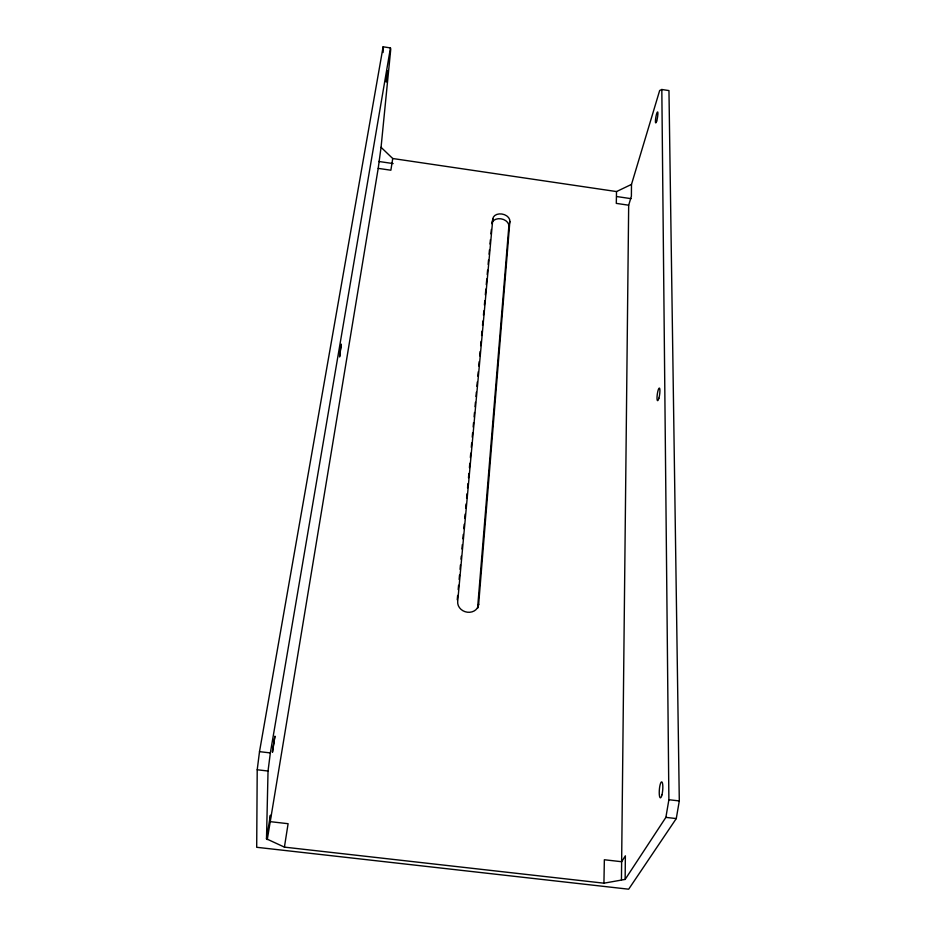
<?xml version="1.0" encoding="UTF-8"?>
<svg xmlns="http://www.w3.org/2000/svg" width="936" height="936" viewBox="0 0 936 936"><rect width="100%" height="100%" fill="white"/><g stroke="black" fill="none" stroke-linecap="round" stroke-linejoin="round"><path stroke-width="1.4" d="M267.275 839.58L378.202 168.363L381.057 147.303L390.733 49.327L390.452 47.923L383.116 46.8L259.506 751.655L257.213 769.766L256.698 847.291L628.664 889.2L676.272 818.579L679.302 800.935L668.959 90.581L661.822 89.493L659.669 90.499L631.496 184.404L631.39 196.244L628.676 205.206L621.445 879.641M603.931 883.186L625.143 879.419L625.365 855.82L621.633 861.717L604.352 859.751L603.931 883.186L284.415 847.127L266.503 838.843L268.035 771.03L270.352 752.918L390.452 47.923M631.496 184.404L616.52 191.564L616.298 203.381L628.676 205.206M478.659 604.188L509.863 221.399A8.623 6.166 11.8 0 0 501.871 214.005A8.623 6.166 11.8 0 0 492.816 218.919L491.88 223.716A8.588 6.166 11.8 0 1 500.9 218.802A8.588 6.166 11.8 0 1 508.856 226.184L477.582 608.225L478.659 604.188A10.588 9.313 14.9 0 1 467.368 612.214A10.588 9.313 14.9 0 1 457.692 601.544L492.816 218.919M457.248 599.789L457.645 595.436M458.184 589.633L458.581 585.269M459.12 579.466L459.517 575.102M460.056 569.299L460.453 564.946M460.992 559.131L461.261 556.23M461.928 548.976L462.325 544.612M462.864 538.808L463.261 534.456M463.8 528.641L464.197 524.289M464.736 518.474L465.133 514.121M465.672 508.318L466.07 503.954M466.608 498.151L467.005 493.798M467.544 487.984L467.941 483.631M468.48 477.816L468.877 473.464M469.416 467.661L469.813 463.297M470.352 457.493L470.75 453.141M471.288 447.326L471.685 442.974M472.224 437.159L472.621 432.806M473.16 427.003L473.557 422.639M474.096 416.836L474.493 412.483M475.032 406.669L475.43 402.316M475.968 396.501L476.365 392.149M476.904 386.346L477.301 381.982M477.84 376.178L478.237 371.826M478.776 366.011L479.173 361.659M479.712 355.855L480.11 351.491M480.648 345.688L481.045 341.324M481.584 335.521L481.981 331.168M482.52 325.354L482.917 321.001M483.456 315.198L483.853 310.834M484.392 305.031L484.789 300.678M485.328 294.863L485.866 289.06M486.264 284.696L486.802 278.893M487.2 274.541L487.597 270.176M488.136 264.373L488.534 260.021M489.072 254.206L489.469 249.853M490.008 244.039L490.405 239.686M490.944 233.883L491.341 229.519M383.058 52.533L383.327 49.655M284.415 847.127L288.101 823.703L270.235 821.656L270.41 815.233L266.503 838.843M381.057 147.303L392.722 158.512L390.874 170.223L378.202 168.363M625.143 879.419L665.882 817.374L668.889 799.718L661.822 89.493M508.856 226.184L509.863 221.399M259.506 751.655L270.352 752.918M668.889 799.718L679.302 800.935M257.213 769.766L268.035 771.03M665.882 817.374L676.272 818.579M392.722 158.512L616.52 191.564M378.729 161.46L393.143 163.578M616.602 196.525L631.016 198.654M383.116 46.8L383.467 48.216M272.493 751.011L272.505 752.251L274.927 736.129L272.493 751.011M386.194 81.245L386.182 82.052L387.621 70.867L386.194 81.245M339.592 355.586L339.616 356.955L341.266 344.155L339.592 355.586M656.698 121.025A5.569 0.831 -80.3 0 0 657.739 112.016A5.569 0.831 -80.3 0 0 655.574 119.141A5.569 0.831 -80.3 0 0 656.698 121.025M658.885 398.245A6.388 1.182 -82 0 0 659.482 388.101A6.388 1.182 -82 0 0 657.037 396.794A6.388 1.182 -82 0 0 658.885 398.245M661.986 794.793A8.003 1.685 -85.4 0 0 661.892 781.946A8.003 1.685 -85.4 0 0 659.236 792.769A8.003 1.685 -85.4 0 0 661.986 794.793"/></g></svg>
